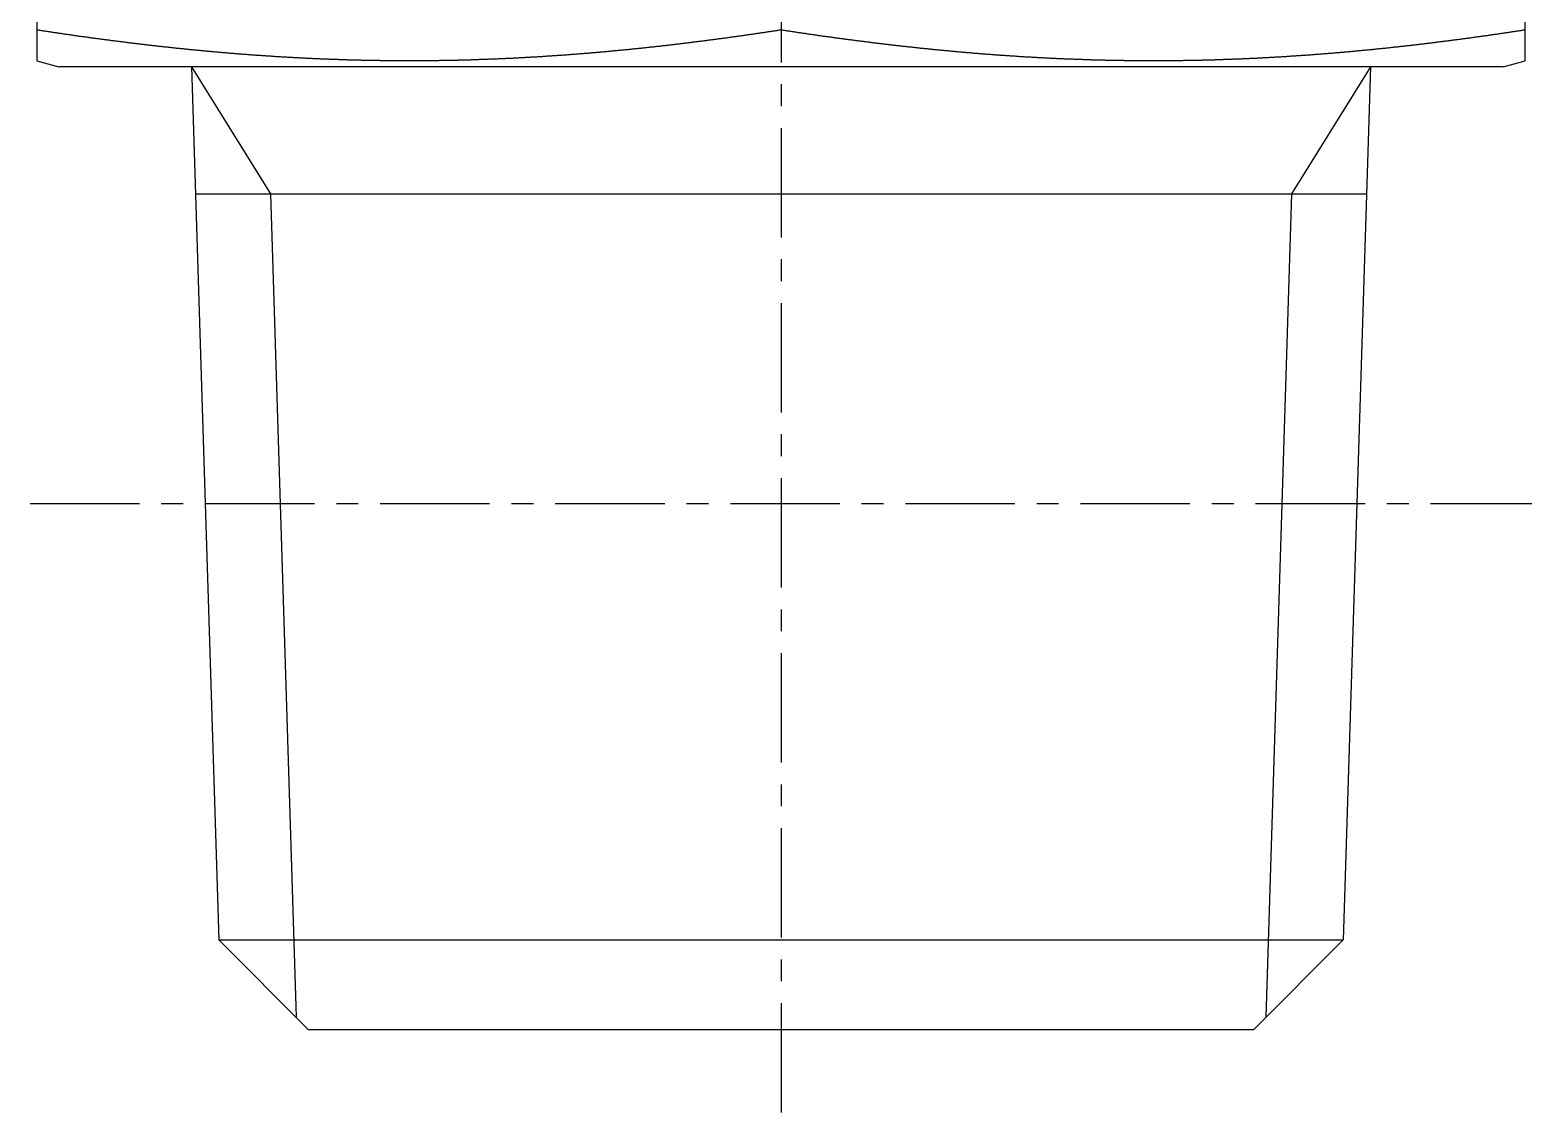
# Model space of a CAD drawing. Extents: x -16 to 106, y -22 to 85.
# Drawn here: x 88 to 105.16, y -2.34 to 10.08 of the extents above; entities that cross this region are included whole.
import ezdxf

# ---------------------------------------------------------------- set-up
doc = ezdxf.new("R2010")
doc.units = 0
doc.linetypes.add('CENTER', pattern=[2, 1.25, -0.25, 0.25, -0.25])
doc.layers.get('0').update_dxf_attribs({"linetype": 'CONTINUOUS'})
doc.layers.add('CENTER', color=1, linetype='CENTER')

msp = doc.modelspace()

# ---------------------------------------------------------------- linework, layer by layer
at = {"color": 7, "linetype": 'CONTINUOUS'}
for p, q in [((88.079, 15.595), (88.079, 9.729)), ((105.079, 9.729), (105.079, 15.595)), ((88.079, 9.729), (88.329, 9.662)), ((104.829, 9.662), (88.329, 9.662)), ((89.844, 9.662), (90.156, -0.315)), ((103.313, 9.662), (103.001, -0.315)), ((104.829, 9.662), (105.079, 9.729)), ((89.89, 8.208), (103.268, 8.208)), ((90.156, -0.315), (103.001, -0.315)), ((91.179, -1.338), (90.156, -0.315)), ((101.979, -1.338), (103.001, -0.315)), ((91.179, -1.338), (101.979, -1.338))]:
    msp.add_line(p, q, dxfattribs=at)
at = {"color": 3, "linetype": 'CONTINUOUS'}
for p, q in [((89.844, 9.662), (90.746, 8.208)), ((103.313, 9.662), (102.412, 8.208)), ((90.746, 8.208), (91.04, -1.199)), ((102.412, 8.208), (102.118, -1.199))]:
    msp.add_line(p, q, dxfattribs=at)
at = {"color": 7}
for points in [[(96.579, 10.081, 0), (96.568, 10.08, 0), (96.558, 10.078, 0), (96.547, 10.076, 0), (96.537, 10.075, 0), (96.526, 10.073, 0), (96.515, 10.072, 0), (96.505, 10.07, 0), (96.494, 10.069, 0), (96.484, 10.067, 0), (96.473, 10.065, 0), (96.463, 10.064, 0), (96.452, 10.062, 0), (96.441, 10.06, 0), (96.431, 10.059, 0), (96.42, 10.057, 0), (96.41, 10.056, 0), (96.399, 10.054, 0), (96.389, 10.053, 0), (96.378, 10.051, 0), (96.367, 10.049, 0), (96.357, 10.048, 0), (96.346, 10.046, 0), (96.336, 10.045, 0), (96.325, 10.043, 0), (96.315, 10.041, 0), (96.304, 10.04, 0), (96.293, 10.038, 0), (96.283, 10.037, 0), (96.272, 10.035, 0), (96.262, 10.034, 0), (96.251, 10.032, 0), (96.241, 10.031, 0), (96.23, 10.029, 0), (96.219, 10.028, 0), (96.209, 10.026, 0), (96.198, 10.025, 0), (96.188, 10.023, 0), (96.177, 10.022, 0), (96.166, 10.02, 0), (96.156, 10.018, 0), (96.145, 10.017, 0), (96.135, 10.015, 0), (96.124, 10.014, 0), (96.114, 10.012, 0), (96.103, 10.011, 0), (96.093, 10.01, 0), (96.082, 10.008, 0), (96.071, 10.007, 0), (96.061, 10.005, 0), (96.05, 10.004, 0), (96.04, 10.002, 0), (96.029, 10.001, 0), (96.018, 9.999, 0), (96.008, 9.998, 0), (95.997, 9.996, 0), (95.987, 9.995, 0), (95.976, 9.993, 0), (95.966, 9.992, 0), (95.955, 9.99, 0), (95.944, 9.989, 0), (95.934, 9.988, 0), (95.923, 9.986, 0), (95.912, 9.985, 0), (95.902, 9.983, 0), (95.891, 9.982, 0), (95.881, 9.98, 0), (95.87, 9.979, 0), (95.86, 9.978, 0), (95.849, 9.976, 0), (95.838, 9.975, 0), (95.828, 9.973, 0), (95.817, 9.972, 0), (95.807, 9.971, 0), (95.796, 9.969, 0), (95.785, 9.968, 0), (95.775, 9.966, 0), (95.764, 9.965, 0), (95.754, 9.964, 0), (95.743, 9.962, 0), (95.733, 9.961, 0), (95.722, 9.959, 0), (95.711, 9.958, 0), (95.701, 9.957, 0), (95.69, 9.955, 0), (95.68, 9.954, 0), (95.669, 9.953, 0), (95.658, 9.951, 0), (95.648, 9.95, 0), (95.637, 9.949, 0), (95.626, 9.947, 0), (95.616, 9.946, 0), (95.605, 9.945, 0), (95.595, 9.943, 0), (95.584, 9.942, 0), (95.573, 9.941, 0), (95.563, 9.939, 0), (95.552, 9.938, 0), (95.542, 9.937, 0), (95.531, 9.935, 0), (95.52, 9.934, 0), (95.51, 9.933, 0), (95.499, 9.931, 0), (95.489, 9.93, 0), (95.478, 9.929, 0), (95.467, 9.928, 0), (95.457, 9.926, 0), (95.446, 9.925, 0), (95.436, 9.924, 0), (95.425, 9.922, 0), (95.414, 9.921, 0), (95.404, 9.92, 0), (95.393, 9.919, 0), (95.382, 9.917, 0), (95.372, 9.916, 0), (95.361, 9.915, 0), (95.351, 9.914, 0), (95.34, 9.912, 0), (95.329, 9.911, 0), (95.319, 9.91, 0), (95.308, 9.909, 0), (95.298, 9.907, 0), (95.287, 9.906, 0), (95.276, 9.905, 0), (95.266, 9.904, 0), (95.255, 9.902, 0), (95.245, 9.901, 0), (95.234, 9.9, 0), (95.223, 9.899, 0), (95.213, 9.898, 0), (95.202, 9.896, 0), (95.192, 9.895, 0), (95.181, 9.894, 0), (95.17, 9.893, 0), (95.16, 9.892, 0), (95.149, 9.891, 0), (95.138, 9.889, 0), (95.128, 9.888, 0), (95.117, 9.887, 0), (95.106, 9.886, 0), (95.096, 9.885, 0), (95.085, 9.884, 0), (95.075, 9.882, 0), (95.064, 9.881, 0), (95.053, 9.88, 0), (95.043, 9.879, 0), (95.032, 9.878, 0), (95.022, 9.877, 0), (95.011, 9.876, 0), (95, 9.874, 0), (94.99, 9.873, 0), (94.979, 9.872, 0), (94.968, 9.871, 0), (94.958, 9.87, 0), (94.947, 9.869, 0), (94.936, 9.868, 0), (94.926, 9.867, 0), (94.915, 9.866, 0), (94.905, 9.865, 0), (94.894, 9.863, 0), (94.883, 9.862, 0), (94.873, 9.861, 0), (94.862, 9.86, 0), (94.852, 9.859, 0), (94.841, 9.858, 0), (94.83, 9.857, 0), (94.82, 9.856, 0), (94.809, 9.855, 0), (94.798, 9.854, 0), (94.788, 9.853, 0), (94.777, 9.852, 0), (94.766, 9.851, 0), (94.756, 9.85, 0), (94.745, 9.849, 0), (94.734, 9.848, 0), (94.724, 9.847, 0), (94.713, 9.846, 0), (94.703, 9.845, 0), (94.692, 9.844, 0), (94.681, 9.843, 0), (94.671, 9.842, 0), (94.66, 9.841, 0), (94.649, 9.84, 0), (94.639, 9.839, 0), (94.628, 9.838, 0), (94.617, 9.837, 0), (94.607, 9.836, 0), (94.596, 9.835, 0), (94.585, 9.834, 0), (94.575, 9.833, 0), (94.564, 9.832, 0), (94.554, 9.831, 0), (94.543, 9.83, 0), (94.532, 9.829, 0), (94.522, 9.828, 0), (94.511, 9.827, 0), (94.5, 9.826, 0), (94.49, 9.825, 0), (94.479, 9.824, 0), (94.468, 9.823, 0), (94.458, 9.822, 0), (94.447, 9.822, 0), (94.436, 9.821, 0), (94.426, 9.82, 0), (94.415, 9.819, 0), (94.405, 9.818, 0), (94.394, 9.817, 0), (94.383, 9.816, 0), (94.373, 9.815, 0), (94.362, 9.814, 0), (94.351, 9.814, 0), (94.341, 9.813, 0), (94.33, 9.812, 0), (94.319, 9.811, 0), (94.309, 9.81, 0), (94.298, 9.809, 0), (94.287, 9.808, 0), (94.277, 9.808, 0), (94.266, 9.807, 0), (94.255, 9.806, 0), (94.245, 9.805, 0), (94.234, 9.804, 0), (94.224, 9.803, 0), (94.213, 9.803, 0), (94.202, 9.802, 0), (94.192, 9.801, 0), (94.181, 9.8, 0), (94.17, 9.799, 0), (94.16, 9.799, 0), (94.149, 9.798, 0), (94.138, 9.797, 0), (94.128, 9.796, 0), (94.117, 9.795, 0), (94.106, 9.795, 0), (94.096, 9.794, 0), (94.085, 9.793, 0), (94.074, 9.792, 0), (94.064, 9.792, 0), (94.053, 9.791, 0), (94.042, 9.79, 0), (94.032, 9.789, 0), (94.021, 9.789, 0), (94.01, 9.788, 0), (94, 9.787, 0), (93.989, 9.786, 0), (93.978, 9.786, 0), (93.968, 9.785, 0), (93.957, 9.784, 0), (93.946, 9.783, 0), (93.936, 9.783, 0), (93.925, 9.782, 0), (93.914, 9.781, 0), (93.904, 9.781, 0), (93.893, 9.78, 0), (93.882, 9.779, 0), (93.872, 9.779, 0), (93.861, 9.778, 0), (93.85, 9.777, 0), (93.84, 9.777, 0), (93.829, 9.776, 0), (93.818, 9.775, 0), (93.808, 9.775, 0), (93.797, 9.774, 0), (93.786, 9.773, 0), (93.776, 9.773, 0), (93.765, 9.772, 0), (93.754, 9.771, 0), (93.744, 9.771, 0), (93.733, 9.77, 0), (93.722, 9.77, 0), (93.712, 9.769, 0), (93.701, 9.768, 0), (93.69, 9.768, 0), (93.68, 9.767, 0), (93.669, 9.767, 0), (93.658, 9.766, 0), (93.648, 9.765, 0), (93.637, 9.765, 0), (93.626, 9.764, 0), (93.616, 9.764, 0), (93.605, 9.763, 0), (93.594, 9.763, 0), (93.584, 9.762, 0), (93.573, 9.761, 0), (93.562, 9.761, 0), (93.552, 9.76, 0), (93.541, 9.76, 0), (93.53, 9.759, 0), (93.52, 9.759, 0), (93.509, 9.758, 0), (93.498, 9.758, 0), (93.488, 9.757, 0), (93.477, 9.757, 0), (93.466, 9.756, 0), (93.456, 9.756, 0), (93.445, 9.755, 0), (93.434, 9.755, 0), (93.424, 9.754, 0), (93.413, 9.754, 0), (93.402, 9.753, 0), (93.392, 9.753, 0), (93.381, 9.752, 0), (93.37, 9.752, 0), (93.36, 9.751, 0), (93.349, 9.751, 0), (93.338, 9.75, 0), (93.328, 9.75, 0), (93.317, 9.75, 0), (93.306, 9.749, 0), (93.296, 9.749, 0), (93.285, 9.748, 0), (93.274, 9.748, 0), (93.263, 9.747, 0), (93.253, 9.747, 0), (93.242, 9.747, 0), (93.231, 9.746, 0), (93.221, 9.746, 0), (93.21, 9.745, 0), (93.199, 9.745, 0), (93.189, 9.745, 0), (93.178, 9.744, 0), (93.167, 9.744, 0), (93.157, 9.743, 0), (93.146, 9.743, 0), (93.135, 9.743, 0), (93.125, 9.742, 0), (93.114, 9.742, 0), (93.103, 9.742, 0), (93.093, 9.741, 0), (93.082, 9.741, 0), (93.071, 9.741, 0), (93.061, 9.74, 0), (93.05, 9.74, 0), (93.039, 9.74, 0), (93.028, 9.739, 0), (93.018, 9.739, 0), (93.007, 9.739, 0), (92.996, 9.738, 0), (92.986, 9.738, 0), (92.975, 9.738, 0), (92.964, 9.738, 0), (92.954, 9.737, 0), (92.943, 9.737, 0), (92.932, 9.737, 0), (92.922, 9.736, 0), (92.911, 9.736, 0), (92.9, 9.736, 0), (92.89, 9.736, 0), (92.879, 9.735, 0), (92.868, 9.735, 0), (92.858, 9.735, 0), (92.847, 9.735, 0), (92.836, 9.735, 0), (92.826, 9.734, 0), (92.815, 9.734, 0), (92.804, 9.734, 0), (92.793, 9.734, 0), (92.783, 9.733, 0), (92.772, 9.733, 0), (92.761, 9.733, 0), (92.751, 9.733, 0), (92.74, 9.733, 0), (92.729, 9.732, 0), (92.719, 9.732, 0), (92.708, 9.732, 0), (92.697, 9.732, 0), (92.687, 9.732, 0), (92.676, 9.732, 0), (92.665, 9.731, 0), (92.655, 9.731, 0), (92.644, 9.731, 0), (92.633, 9.731, 0), (92.623, 9.731, 0), (92.612, 9.731, 0), (92.601, 9.731, 0), (92.591, 9.731, 0), (92.58, 9.73, 0), (92.569, 9.73, 0), (92.558, 9.73, 0), (92.548, 9.73, 0), (92.537, 9.73, 0), (92.526, 9.73, 0), (92.516, 9.73, 0), (92.505, 9.73, 0), (92.494, 9.73, 0), (92.484, 9.73, 0), (92.473, 9.73, 0), (92.462, 9.729, 0), (92.452, 9.729, 0), (92.441, 9.729, 0), (92.43, 9.729, 0), (92.42, 9.729, 0), (92.409, 9.729, 0), (92.398, 9.729, 0), (92.388, 9.729, 0), (92.377, 9.729, 0), (92.366, 9.729, 0), (92.355, 9.729, 0), (92.345, 9.729, 0), (92.334, 9.729, 0), (92.323, 9.729, 0), (92.313, 9.729, 0), (92.302, 9.729, 0), (92.291, 9.729, 0), (92.281, 9.729, 0), (92.27, 9.729, 0), (92.259, 9.729, 0), (92.249, 9.729, 0), (92.238, 9.729, 0), (92.227, 9.729, 0), (92.216, 9.729, 0), (92.206, 9.729, 0), (92.195, 9.73, 0), (92.184, 9.73, 0), (92.174, 9.73, 0), (92.163, 9.73, 0), (92.152, 9.73, 0), (92.142, 9.73, 0), (92.131, 9.73, 0), (92.12, 9.73, 0), (92.11, 9.73, 0), (92.099, 9.73, 0), (92.088, 9.73, 0), (92.078, 9.73, 0), (92.067, 9.731, 0), (92.056, 9.731, 0), (92.046, 9.731, 0), (92.035, 9.731, 0), (92.024, 9.731, 0), (92.013, 9.731, 0), (92.003, 9.731, 0), (91.992, 9.732, 0), (91.981, 9.732, 0), (91.971, 9.732, 0), (91.96, 9.732, 0), (91.949, 9.732, 0), (91.939, 9.732, 0), (91.928, 9.733, 0), (91.917, 9.733, 0), (91.907, 9.733, 0), (91.896, 9.733, 0), (91.885, 9.733, 0), (91.875, 9.733, 0), (91.864, 9.734, 0), (91.853, 9.734, 0), (91.843, 9.734, 0), (91.832, 9.734, 0), (91.821, 9.735, 0), (91.811, 9.735, 0), (91.8, 9.735, 0), (91.789, 9.735, 0), (91.778, 9.736, 0), (91.768, 9.736, 0), (91.757, 9.736, 0), (91.746, 9.736, 0), (91.736, 9.737, 0), (91.725, 9.737, 0), (91.714, 9.737, 0), (91.704, 9.737, 0), (91.693, 9.738, 0), (91.682, 9.738, 0), (91.672, 9.738, 0), (91.661, 9.739, 0), (91.65, 9.739, 0), (91.64, 9.739, 0), (91.629, 9.739, 0), (91.618, 9.74, 0), (91.608, 9.74, 0), (91.597, 9.74, 0), (91.586, 9.741, 0), (91.576, 9.741, 0), (91.565, 9.741, 0), (91.554, 9.742, 0), (91.543, 9.742, 0), (91.533, 9.742, 0), (91.522, 9.743, 0), (91.511, 9.743, 0), (91.501, 9.744, 0), (91.49, 9.744, 0), (91.479, 9.744, 0), (91.469, 9.745, 0), (91.458, 9.745, 0), (91.447, 9.745, 0), (91.437, 9.746, 0), (91.426, 9.746, 0), (91.415, 9.747, 0), (91.405, 9.747, 0), (91.394, 9.747, 0), (91.383, 9.748, 0), (91.373, 9.748, 0), (91.362, 9.749, 0), (91.351, 9.749, 0), (91.341, 9.75, 0), (91.33, 9.75, 0), (91.319, 9.75, 0), (91.309, 9.751, 0), (91.298, 9.751, 0), (91.287, 9.752, 0), (91.276, 9.752, 0), (91.266, 9.753, 0), (91.255, 9.753, 0), (91.245, 9.754, 0), (91.234, 9.754, 0), (91.223, 9.755, 0), (91.213, 9.755, 0), (91.202, 9.756, 0), (91.191, 9.756, 0), (91.18, 9.757, 0), (91.17, 9.757, 0), (91.159, 9.758, 0), (91.148, 9.758, 0), (91.138, 9.759, 0), (91.127, 9.759, 0), (91.116, 9.76, 0), (91.106, 9.76, 0), (91.095, 9.761, 0), (91.084, 9.761, 0), (91.074, 9.762, 0), (91.063, 9.763, 0), (91.052, 9.763, 0), (91.042, 9.764, 0), (91.031, 9.764, 0), (91.02, 9.765, 0), (91.01, 9.765, 0), (90.999, 9.766, 0), (90.988, 9.767, 0), (90.978, 9.767, 0), (90.967, 9.768, 0), (90.956, 9.768, 0), (90.946, 9.769, 0), (90.935, 9.77, 0), (90.924, 9.77, 0), (90.914, 9.771, 0), (90.903, 9.771, 0), (90.892, 9.772, 0), (90.882, 9.773, 0), (90.871, 9.773, 0), (90.86, 9.774, 0), (90.85, 9.775, 0), (90.839, 9.775, 0), (90.828, 9.776, 0), (90.818, 9.777, 0), (90.807, 9.777, 0), (90.796, 9.778, 0), (90.786, 9.779, 0), (90.775, 9.779, 0), (90.764, 9.78, 0), (90.754, 9.781, 0), (90.743, 9.781, 0), (90.732, 9.782, 0), (90.722, 9.783, 0), (90.711, 9.783, 0), (90.7, 9.784, 0), (90.69, 9.785, 0), (90.679, 9.786, 0), (90.668, 9.786, 0), (90.658, 9.787, 0), (90.647, 9.788, 0), (90.636, 9.789, 0), (90.626, 9.789, 0), (90.615, 9.79, 0), (90.605, 9.791, 0), (90.594, 9.791, 0), (90.583, 9.792, 0), (90.573, 9.793, 0), (90.562, 9.794, 0), (90.551, 9.795, 0), (90.54, 9.795, 0), (90.53, 9.796, 0), (90.519, 9.797, 0), (90.509, 9.798, 0), (90.498, 9.798, 0), (90.487, 9.799, 0), (90.477, 9.8, 0), (90.466, 9.801, 0), (90.455, 9.802, 0), (90.445, 9.803, 0), (90.434, 9.803, 0), (90.423, 9.804, 0), (90.413, 9.805, 0), (90.402, 9.806, 0), (90.391, 9.807, 0), (90.381, 9.807, 0), (90.37, 9.808, 0), (90.359, 9.809, 0), (90.349, 9.81, 0), (90.338, 9.811, 0), (90.328, 9.812, 0), (90.317, 9.813, 0), (90.306, 9.814, 0), (90.296, 9.814, 0), (90.285, 9.815, 0), (90.274, 9.816, 0), (90.264, 9.817, 0), (90.253, 9.818, 0), (90.242, 9.819, 0), (90.232, 9.82, 0), (90.221, 9.821, 0), (90.21, 9.822, 0), (90.2, 9.822, 0), (90.189, 9.823, 0), (90.178, 9.824, 0), (90.168, 9.825, 0), (90.157, 9.826, 0), (90.146, 9.827, 0), (90.136, 9.828, 0), (90.125, 9.829, 0), (90.115, 9.83, 0), (90.104, 9.831, 0), (90.093, 9.832, 0), (90.083, 9.833, 0), (90.072, 9.834, 0), (90.061, 9.835, 0), (90.051, 9.836, 0), (90.04, 9.837, 0), (90.029, 9.838, 0), (90.019, 9.839, 0), (90.008, 9.84, 0), (89.998, 9.841, 0), (89.987, 9.842, 0), (89.976, 9.843, 0), (89.966, 9.844, 0), (89.955, 9.845, 0), (89.944, 9.846, 0), (89.934, 9.847, 0), (89.923, 9.848, 0), (89.912, 9.849, 0), (89.902, 9.85, 0), (89.891, 9.851, 0), (89.88, 9.852, 0), (89.87, 9.853, 0), (89.859, 9.854, 0), (89.849, 9.855, 0), (89.838, 9.856, 0), (89.827, 9.857, 0), (89.817, 9.858, 0), (89.806, 9.859, 0), (89.795, 9.86, 0), (89.785, 9.861, 0), (89.774, 9.862, 0), (89.763, 9.863, 0), (89.753, 9.865, 0), (89.742, 9.866, 0), (89.732, 9.867, 0), (89.721, 9.868, 0), (89.71, 9.869, 0), (89.7, 9.87, 0), (89.689, 9.871, 0), (89.678, 9.872, 0), (89.668, 9.873, 0), (89.657, 9.874, 0), (89.647, 9.876, 0), (89.636, 9.877, 0), (89.625, 9.878, 0), (89.615, 9.879, 0), (89.604, 9.88, 0), (89.594, 9.881, 0), (89.583, 9.882, 0), (89.572, 9.884, 0), (89.562, 9.885, 0), (89.551, 9.886, 0), (89.54, 9.887, 0), (89.53, 9.888, 0), (89.519, 9.889, 0), (89.508, 9.891, 0), (89.498, 9.892, 0), (89.487, 9.893, 0), (89.477, 9.894, 0), (89.466, 9.895, 0), (89.455, 9.896, 0), (89.445, 9.898, 0), (89.434, 9.899, 0), (89.424, 9.9, 0), (89.413, 9.901, 0), (89.402, 9.902, 0), (89.392, 9.904, 0), (89.381, 9.905, 0), (89.37, 9.906, 0), (89.36, 9.907, 0), (89.349, 9.909, 0), (89.339, 9.91, 0), (89.328, 9.911, 0), (89.317, 9.912, 0), (89.307, 9.914, 0), (89.296, 9.915, 0), (89.285, 9.916, 0), (89.275, 9.917, 0), (89.264, 9.919, 0), (89.254, 9.92, 0), (89.243, 9.921, 0), (89.233, 9.922, 0), (89.222, 9.924, 0), (89.211, 9.925, 0), (89.201, 9.926, 0), (89.19, 9.927, 0), (89.179, 9.929, 0), (89.169, 9.93, 0), (89.158, 9.931, 0), (89.148, 9.933, 0), (89.137, 9.934, 0), (89.126, 9.935, 0), (89.116, 9.937, 0), (89.105, 9.938, 0), (89.095, 9.939, 0), (89.084, 9.941, 0), (89.073, 9.942, 0), (89.063, 9.943, 0), (89.052, 9.945, 0), (89.042, 9.946, 0), (89.031, 9.947, 0), (89.02, 9.949, 0), (89.01, 9.95, 0), (88.999, 9.951, 0), (88.989, 9.953, 0), (88.978, 9.954, 0), (88.967, 9.955, 0), (88.957, 9.957, 0), (88.946, 9.958, 0), (88.936, 9.959, 0), (88.925, 9.961, 0), (88.914, 9.962, 0), (88.904, 9.964, 0), (88.893, 9.965, 0), (88.883, 9.966, 0), (88.872, 9.968, 0), (88.861, 9.969, 0), (88.851, 9.971, 0), (88.84, 9.972, 0), (88.83, 9.973, 0), (88.819, 9.975, 0), (88.808, 9.976, 0), (88.798, 9.978, 0), (88.787, 9.979, 0), (88.777, 9.98, 0), (88.766, 9.982, 0), (88.755, 9.983, 0), (88.745, 9.985, 0), (88.734, 9.986, 0), (88.724, 9.988, 0), (88.713, 9.989, 0), (88.703, 9.99, 0), (88.692, 9.992, 0), (88.681, 9.993, 0), (88.671, 9.995, 0), (88.66, 9.996, 0), (88.65, 9.998, 0), (88.639, 9.999, 0), (88.629, 10.001, 0), (88.618, 10.002, 0), (88.607, 10.004, 0), (88.597, 10.005, 0), (88.586, 10.007, 0), (88.576, 10.008, 0), (88.565, 10.009, 0), (88.554, 10.011, 0), (88.544, 10.012, 0), (88.533, 10.014, 0), (88.523, 10.015, 0), (88.512, 10.017, 0), (88.501, 10.018, 0), (88.491, 10.02, 0), (88.48, 10.022, 0), (88.47, 10.023, 0), (88.459, 10.025, 0), (88.449, 10.026, 0), (88.438, 10.028, 0), (88.427, 10.029, 0), (88.417, 10.031, 0), (88.406, 10.032, 0), (88.396, 10.034, 0), (88.385, 10.035, 0), (88.375, 10.037, 0), (88.364, 10.038, 0), (88.353, 10.04, 0), (88.343, 10.041, 0), (88.332, 10.043, 0), (88.322, 10.045, 0), (88.311, 10.046, 0), (88.301, 10.048, 0), (88.29, 10.049, 0), (88.279, 10.051, 0), (88.269, 10.053, 0), (88.258, 10.054, 0), (88.248, 10.056, 0), (88.237, 10.057, 0), (88.227, 10.059, 0), (88.216, 10.06, 0), (88.206, 10.062, 0), (88.195, 10.064, 0), (88.184, 10.065, 0), (88.174, 10.067, 0), (88.163, 10.068, 0), (88.153, 10.07, 0), (88.142, 10.072, 0), (88.132, 10.073, 0), (88.121, 10.075, 0), (88.11, 10.076, 0), (88.1, 10.078, 0), (88.089, 10.08, 0), (88.079, 10.081, 0)], [(105.079, 10.081, 0), (105.068, 10.08, 0), (105.058, 10.078, 0), (105.047, 10.076, 0), (105.036, 10.075, 0), (105.026, 10.073, 0), (105.015, 10.072, 0), (105.005, 10.07, 0), (104.994, 10.069, 0), (104.984, 10.067, 0), (104.973, 10.065, 0), (104.963, 10.064, 0), (104.952, 10.062, 0), (104.941, 10.06, 0), (104.931, 10.059, 0), (104.92, 10.057, 0), (104.91, 10.056, 0), (104.899, 10.054, 0), (104.889, 10.053, 0), (104.878, 10.051, 0), (104.867, 10.049, 0), (104.857, 10.048, 0), (104.846, 10.046, 0), (104.836, 10.045, 0), (104.825, 10.043, 0), (104.815, 10.041, 0), (104.804, 10.04, 0), (104.793, 10.038, 0), (104.783, 10.037, 0), (104.772, 10.035, 0), (104.762, 10.034, 0), (104.751, 10.032, 0), (104.741, 10.031, 0), (104.73, 10.029, 0), (104.719, 10.028, 0), (104.709, 10.026, 0), (104.698, 10.025, 0), (104.688, 10.023, 0), (104.677, 10.022, 0), (104.667, 10.02, 0), (104.656, 10.018, 0), (104.645, 10.017, 0), (104.635, 10.015, 0), (104.624, 10.014, 0), (104.614, 10.012, 0), (104.603, 10.011, 0), (104.592, 10.01, 0), (104.582, 10.008, 0), (104.571, 10.007, 0), (104.561, 10.005, 0), (104.55, 10.004, 0), (104.54, 10.002, 0), (104.529, 10.001, 0), (104.518, 9.999, 0), (104.508, 9.998, 0), (104.497, 9.996, 0), (104.487, 9.995, 0), (104.476, 9.993, 0), (104.465, 9.992, 0), (104.455, 9.99, 0), (104.444, 9.989, 0), (104.434, 9.988, 0), (104.423, 9.986, 0), (104.413, 9.985, 0), (104.402, 9.983, 0), (104.391, 9.982, 0), (104.381, 9.98, 0), (104.37, 9.979, 0), (104.36, 9.978, 0), (104.349, 9.976, 0), (104.338, 9.975, 0), (104.328, 9.973, 0), (104.317, 9.972, 0), (104.307, 9.971, 0), (104.296, 9.969, 0), (104.285, 9.968, 0), (104.275, 9.966, 0), (104.264, 9.965, 0), (104.254, 9.964, 0), (104.243, 9.962, 0), (104.232, 9.961, 0), (104.222, 9.959, 0), (104.211, 9.958, 0), (104.201, 9.957, 0), (104.19, 9.955, 0), (104.179, 9.954, 0), (104.169, 9.953, 0), (104.158, 9.951, 0), (104.148, 9.95, 0), (104.137, 9.949, 0), (104.126, 9.947, 0), (104.116, 9.946, 0), (104.105, 9.945, 0), (104.095, 9.943, 0), (104.084, 9.942, 0), (104.073, 9.941, 0), (104.063, 9.939, 0), (104.052, 9.938, 0), (104.042, 9.937, 0), (104.031, 9.935, 0), (104.02, 9.934, 0), (104.01, 9.933, 0), (103.999, 9.931, 0), (103.989, 9.93, 0), (103.978, 9.929, 0), (103.967, 9.928, 0), (103.957, 9.926, 0), (103.946, 9.925, 0), (103.936, 9.924, 0), (103.925, 9.922, 0), (103.914, 9.921, 0), (103.904, 9.92, 0), (103.893, 9.919, 0), (103.883, 9.917, 0), (103.872, 9.916, 0), (103.861, 9.915, 0), (103.851, 9.914, 0), (103.84, 9.912, 0), (103.829, 9.911, 0), (103.819, 9.91, 0), (103.808, 9.909, 0), (103.798, 9.907, 0), (103.787, 9.906, 0), (103.776, 9.905, 0), (103.766, 9.904, 0), (103.755, 9.902, 0), (103.745, 9.901, 0), (103.734, 9.9, 0), (103.723, 9.899, 0), (103.713, 9.898, 0), (103.702, 9.896, 0), (103.691, 9.895, 0), (103.681, 9.894, 0), (103.67, 9.893, 0), (103.66, 9.892, 0), (103.649, 9.891, 0), (103.638, 9.889, 0), (103.628, 9.888, 0), (103.617, 9.887, 0), (103.607, 9.886, 0), (103.596, 9.885, 0), (103.585, 9.884, 0), (103.575, 9.882, 0), (103.564, 9.881, 0), (103.553, 9.88, 0), (103.543, 9.879, 0), (103.532, 9.878, 0), (103.522, 9.877, 0), (103.511, 9.876, 0), (103.5, 9.874, 0), (103.49, 9.873, 0), (103.479, 9.872, 0), (103.468, 9.871, 0), (103.458, 9.87, 0), (103.447, 9.869, 0), (103.436, 9.868, 0), (103.426, 9.867, 0), (103.415, 9.866, 0), (103.405, 9.865, 0), (103.394, 9.863, 0), (103.383, 9.862, 0), (103.373, 9.861, 0), (103.362, 9.86, 0), (103.351, 9.859, 0), (103.341, 9.858, 0), (103.33, 9.857, 0), (103.32, 9.856, 0), (103.309, 9.855, 0), (103.298, 9.854, 0), (103.288, 9.853, 0), (103.277, 9.852, 0), (103.266, 9.851, 0), (103.256, 9.85, 0), (103.245, 9.849, 0), (103.234, 9.848, 0), (103.224, 9.847, 0), (103.213, 9.846, 0), (103.203, 9.845, 0), (103.192, 9.844, 0), (103.181, 9.843, 0), (103.171, 9.842, 0), (103.16, 9.841, 0), (103.149, 9.84, 0), (103.139, 9.839, 0), (103.128, 9.838, 0), (103.117, 9.837, 0), (103.107, 9.836, 0), (103.096, 9.835, 0), (103.086, 9.834, 0), (103.075, 9.833, 0), (103.064, 9.832, 0), (103.054, 9.831, 0), (103.043, 9.83, 0), (103.032, 9.829, 0), (103.022, 9.828, 0), (103.011, 9.827, 0), (103, 9.826, 0), (102.99, 9.825, 0), (102.979, 9.824, 0), (102.968, 9.823, 0), (102.958, 9.822, 0), (102.947, 9.822, 0), (102.937, 9.821, 0), (102.926, 9.82, 0), (102.915, 9.819, 0), (102.905, 9.818, 0), (102.894, 9.817, 0), (102.883, 9.816, 0), (102.873, 9.815, 0), (102.862, 9.814, 0), (102.851, 9.814, 0), (102.841, 9.813, 0), (102.83, 9.812, 0), (102.819, 9.811, 0), (102.809, 9.81, 0), (102.798, 9.809, 0), (102.787, 9.808, 0), (102.777, 9.808, 0), (102.766, 9.807, 0), (102.755, 9.806, 0), (102.745, 9.805, 0), (102.734, 9.804, 0), (102.723, 9.803, 0), (102.713, 9.803, 0), (102.702, 9.802, 0), (102.692, 9.801, 0), (102.681, 9.8, 0), (102.67, 9.799, 0), (102.66, 9.799, 0), (102.649, 9.798, 0), (102.638, 9.797, 0), (102.628, 9.796, 0), (102.617, 9.795, 0), (102.606, 9.795, 0), (102.596, 9.794, 0), (102.585, 9.793, 0), (102.574, 9.792, 0), (102.564, 9.792, 0), (102.553, 9.791, 0), (102.542, 9.79, 0), (102.532, 9.789, 0), (102.521, 9.789, 0), (102.51, 9.788, 0), (102.5, 9.787, 0), (102.489, 9.786, 0), (102.478, 9.786, 0), (102.468, 9.785, 0), (102.457, 9.784, 0), (102.446, 9.783, 0), (102.436, 9.783, 0), (102.425, 9.782, 0), (102.414, 9.781, 0), (102.404, 9.781, 0), (102.393, 9.78, 0), (102.382, 9.779, 0), (102.372, 9.779, 0), (102.361, 9.778, 0), (102.35, 9.777, 0), (102.34, 9.777, 0), (102.329, 9.776, 0), (102.318, 9.775, 0), (102.308, 9.775, 0), (102.297, 9.774, 0), (102.286, 9.773, 0), (102.276, 9.773, 0), (102.265, 9.772, 0), (102.254, 9.771, 0), (102.244, 9.771, 0), (102.233, 9.77, 0), (102.222, 9.77, 0), (102.212, 9.769, 0), (102.201, 9.768, 0), (102.19, 9.768, 0), (102.18, 9.767, 0), (102.169, 9.767, 0), (102.158, 9.766, 0), (102.148, 9.765, 0), (102.137, 9.765, 0), (102.126, 9.764, 0), (102.116, 9.764, 0), (102.105, 9.763, 0), (102.094, 9.763, 0), (102.084, 9.762, 0), (102.073, 9.761, 0), (102.062, 9.761, 0), (102.052, 9.76, 0), (102.041, 9.76, 0), (102.03, 9.759, 0), (102.02, 9.759, 0), (102.009, 9.758, 0), (101.998, 9.758, 0), (101.988, 9.757, 0), (101.977, 9.757, 0), (101.966, 9.756, 0), (101.956, 9.756, 0), (101.945, 9.755, 0), (101.934, 9.755, 0), (101.924, 9.754, 0), (101.913, 9.754, 0), (101.902, 9.753, 0), (101.892, 9.753, 0), (101.881, 9.752, 0), (101.87, 9.752, 0), (101.86, 9.751, 0), (101.849, 9.751, 0), (101.838, 9.75, 0), (101.828, 9.75, 0), (101.817, 9.75, 0), (101.806, 9.749, 0), (101.796, 9.749, 0), (101.785, 9.748, 0), (101.774, 9.748, 0), (101.763, 9.747, 0), (101.753, 9.747, 0), (101.742, 9.747, 0), (101.731, 9.746, 0), (101.721, 9.746, 0), (101.71, 9.745, 0), (101.699, 9.745, 0), (101.689, 9.745, 0), (101.678, 9.744, 0), (101.667, 9.744, 0), (101.657, 9.743, 0), (101.646, 9.743, 0), (101.635, 9.743, 0), (101.625, 9.742, 0), (101.614, 9.742, 0), (101.603, 9.742, 0), (101.593, 9.741, 0), (101.582, 9.741, 0), (101.571, 9.741, 0), (101.561, 9.74, 0), (101.55, 9.74, 0), (101.539, 9.74, 0), (101.529, 9.739, 0), (101.518, 9.739, 0), (101.507, 9.739, 0), (101.496, 9.738, 0), (101.486, 9.738, 0), (101.475, 9.738, 0), (101.464, 9.738, 0), (101.454, 9.737, 0), (101.443, 9.737, 0), (101.432, 9.737, 0), (101.422, 9.736, 0), (101.411, 9.736, 0), (101.4, 9.736, 0), (101.39, 9.736, 0), (101.379, 9.735, 0), (101.368, 9.735, 0), (101.358, 9.735, 0), (101.347, 9.735, 0), (101.336, 9.735, 0), (101.326, 9.734, 0), (101.315, 9.734, 0), (101.304, 9.734, 0), (101.294, 9.734, 0), (101.283, 9.733, 0), (101.272, 9.733, 0), (101.261, 9.733, 0), (101.251, 9.733, 0), (101.24, 9.733, 0), (101.229, 9.732, 0), (101.219, 9.732, 0), (101.208, 9.732, 0), (101.197, 9.732, 0), (101.187, 9.732, 0), (101.176, 9.732, 0), (101.165, 9.731, 0), (101.155, 9.731, 0), (101.144, 9.731, 0), (101.133, 9.731, 0), (101.123, 9.731, 0), (101.112, 9.731, 0), (101.101, 9.731, 0), (101.091, 9.731, 0), (101.08, 9.73, 0), (101.069, 9.73, 0), (101.058, 9.73, 0), (101.048, 9.73, 0), (101.037, 9.73, 0), (101.026, 9.73, 0), (101.016, 9.73, 0), (101.005, 9.73, 0), (100.994, 9.73, 0), (100.984, 9.73, 0), (100.973, 9.73, 0), (100.962, 9.729, 0), (100.952, 9.729, 0), (100.941, 9.729, 0), (100.93, 9.729, 0), (100.92, 9.729, 0), (100.909, 9.729, 0), (100.898, 9.729, 0), (100.888, 9.729, 0), (100.877, 9.729, 0), (100.866, 9.729, 0), (100.855, 9.729, 0), (100.845, 9.729, 0), (100.834, 9.729, 0), (100.823, 9.729, 0), (100.813, 9.729, 0), (100.802, 9.729, 0), (100.791, 9.729, 0), (100.781, 9.729, 0), (100.77, 9.729, 0), (100.759, 9.729, 0), (100.749, 9.729, 0), (100.738, 9.729, 0), (100.727, 9.729, 0), (100.717, 9.729, 0), (100.706, 9.729, 0), (100.695, 9.73, 0), (100.684, 9.73, 0), (100.674, 9.73, 0), (100.663, 9.73, 0), (100.652, 9.73, 0), (100.642, 9.73, 0), (100.631, 9.73, 0), (100.62, 9.73, 0), (100.61, 9.73, 0), (100.599, 9.73, 0), (100.588, 9.73, 0), (100.578, 9.73, 0), (100.567, 9.731, 0), (100.556, 9.731, 0), (100.546, 9.731, 0), (100.535, 9.731, 0), (100.524, 9.731, 0), (100.514, 9.731, 0), (100.503, 9.731, 0), (100.492, 9.732, 0), (100.481, 9.732, 0), (100.471, 9.732, 0), (100.46, 9.732, 0), (100.449, 9.732, 0), (100.439, 9.732, 0), (100.428, 9.733, 0), (100.417, 9.733, 0), (100.407, 9.733, 0), (100.396, 9.733, 0), (100.385, 9.733, 0), (100.375, 9.733, 0), (100.364, 9.734, 0), (100.353, 9.734, 0), (100.343, 9.734, 0), (100.332, 9.734, 0), (100.321, 9.735, 0), (100.311, 9.735, 0), (100.3, 9.735, 0), (100.289, 9.735, 0), (100.278, 9.736, 0), (100.268, 9.736, 0), (100.257, 9.736, 0), (100.246, 9.736, 0), (100.236, 9.737, 0), (100.225, 9.737, 0), (100.214, 9.737, 0), (100.204, 9.737, 0), (100.193, 9.738, 0), (100.182, 9.738, 0), (100.172, 9.738, 0), (100.161, 9.739, 0), (100.15, 9.739, 0), (100.14, 9.739, 0), (100.129, 9.739, 0), (100.118, 9.74, 0), (100.108, 9.74, 0), (100.097, 9.74, 0), (100.086, 9.741, 0), (100.076, 9.741, 0), (100.065, 9.741, 0), (100.054, 9.742, 0), (100.043, 9.742, 0), (100.033, 9.742, 0), (100.022, 9.743, 0), (100.011, 9.743, 0), (100.001, 9.744, 0), (99.99, 9.744, 0), (99.979, 9.744, 0), (99.969, 9.745, 0), (99.958, 9.745, 0), (99.947, 9.745, 0), (99.937, 9.746, 0), (99.926, 9.746, 0), (99.915, 9.747, 0), (99.905, 9.747, 0), (99.894, 9.747, 0), (99.883, 9.748, 0), (99.873, 9.748, 0), (99.862, 9.749, 0), (99.851, 9.749, 0), (99.841, 9.75, 0), (99.83, 9.75, 0), (99.819, 9.75, 0), (99.809, 9.751, 0), (99.798, 9.751, 0), (99.787, 9.752, 0), (99.776, 9.752, 0), (99.766, 9.753, 0), (99.755, 9.753, 0), (99.745, 9.754, 0), (99.734, 9.754, 0), (99.723, 9.755, 0), (99.713, 9.755, 0), (99.702, 9.756, 0), (99.691, 9.756, 0), (99.68, 9.757, 0), (99.67, 9.757, 0), (99.659, 9.758, 0), (99.648, 9.758, 0), (99.638, 9.759, 0), (99.627, 9.759, 0), (99.616, 9.76, 0), (99.606, 9.76, 0), (99.595, 9.761, 0), (99.584, 9.761, 0), (99.574, 9.762, 0), (99.563, 9.763, 0), (99.552, 9.763, 0), (99.542, 9.764, 0), (99.531, 9.764, 0), (99.52, 9.765, 0), (99.51, 9.765, 0), (99.499, 9.766, 0), (99.488, 9.767, 0), (99.478, 9.767, 0), (99.467, 9.768, 0), (99.456, 9.768, 0), (99.446, 9.769, 0), (99.435, 9.77, 0), (99.424, 9.77, 0), (99.414, 9.771, 0), (99.403, 9.771, 0), (99.392, 9.772, 0), (99.382, 9.773, 0), (99.371, 9.773, 0), (99.36, 9.774, 0), (99.35, 9.775, 0), (99.339, 9.775, 0), (99.328, 9.776, 0), (99.318, 9.777, 0), (99.307, 9.777, 0), (99.296, 9.778, 0), (99.286, 9.779, 0), (99.275, 9.779, 0), (99.264, 9.78, 0), (99.254, 9.781, 0), (99.243, 9.781, 0), (99.232, 9.782, 0), (99.222, 9.783, 0), (99.211, 9.783, 0), (99.2, 9.784, 0), (99.19, 9.785, 0), (99.179, 9.786, 0), (99.168, 9.786, 0), (99.158, 9.787, 0), (99.147, 9.788, 0), (99.136, 9.789, 0), (99.126, 9.789, 0), (99.115, 9.79, 0), (99.105, 9.791, 0), (99.094, 9.791, 0), (99.083, 9.792, 0), (99.073, 9.793, 0), (99.062, 9.794, 0), (99.051, 9.795, 0), (99.04, 9.795, 0), (99.03, 9.796, 0), (99.019, 9.797, 0), (99.009, 9.798, 0), (98.998, 9.798, 0), (98.987, 9.799, 0), (98.977, 9.8, 0), (98.966, 9.801, 0), (98.955, 9.802, 0), (98.945, 9.803, 0), (98.934, 9.803, 0), (98.923, 9.804, 0), (98.913, 9.805, 0), (98.902, 9.806, 0), (98.891, 9.807, 0), (98.881, 9.807, 0), (98.87, 9.808, 0), (98.859, 9.809, 0), (98.849, 9.81, 0), (98.838, 9.811, 0), (98.828, 9.812, 0), (98.817, 9.813, 0), (98.806, 9.814, 0), (98.796, 9.814, 0), (98.785, 9.815, 0), (98.774, 9.816, 0), (98.764, 9.817, 0), (98.753, 9.818, 0), (98.742, 9.819, 0), (98.732, 9.82, 0), (98.721, 9.821, 0), (98.71, 9.822, 0), (98.7, 9.822, 0), (98.689, 9.823, 0), (98.678, 9.824, 0), (98.668, 9.825, 0), (98.657, 9.826, 0), (98.646, 9.827, 0), (98.636, 9.828, 0), (98.625, 9.829, 0), (98.615, 9.83, 0), (98.604, 9.831, 0), (98.593, 9.832, 0), (98.583, 9.833, 0), (98.572, 9.834, 0), (98.561, 9.835, 0), (98.551, 9.836, 0), (98.54, 9.837, 0), (98.529, 9.838, 0), (98.519, 9.839, 0), (98.508, 9.84, 0), (98.498, 9.841, 0), (98.487, 9.842, 0), (98.476, 9.843, 0), (98.466, 9.844, 0), (98.455, 9.845, 0), (98.444, 9.846, 0), (98.434, 9.847, 0), (98.423, 9.848, 0), (98.412, 9.849, 0), (98.402, 9.85, 0), (98.391, 9.851, 0), (98.38, 9.852, 0), (98.37, 9.853, 0), (98.359, 9.854, 0), (98.349, 9.855, 0), (98.338, 9.856, 0), (98.327, 9.857, 0), (98.317, 9.858, 0), (98.306, 9.859, 0), (98.295, 9.86, 0), (98.285, 9.861, 0), (98.274, 9.862, 0), (98.263, 9.863, 0), (98.253, 9.865, 0), (98.242, 9.866, 0), (98.232, 9.867, 0), (98.221, 9.868, 0), (98.21, 9.869, 0), (98.2, 9.87, 0), (98.189, 9.871, 0), (98.178, 9.872, 0), (98.168, 9.873, 0), (98.157, 9.874, 0), (98.147, 9.876, 0), (98.136, 9.877, 0), (98.125, 9.878, 0), (98.115, 9.879, 0), (98.104, 9.88, 0), (98.094, 9.881, 0), (98.083, 9.882, 0), (98.072, 9.884, 0), (98.062, 9.885, 0), (98.051, 9.886, 0), (98.04, 9.887, 0), (98.03, 9.888, 0), (98.019, 9.889, 0), (98.008, 9.891, 0), (97.998, 9.892, 0), (97.987, 9.893, 0), (97.977, 9.894, 0), (97.966, 9.895, 0), (97.955, 9.896, 0), (97.945, 9.898, 0), (97.934, 9.899, 0), (97.924, 9.9, 0), (97.913, 9.901, 0), (97.902, 9.902, 0), (97.892, 9.904, 0), (97.881, 9.905, 0), (97.87, 9.906, 0), (97.86, 9.907, 0), (97.849, 9.909, 0), (97.839, 9.91, 0), (97.828, 9.911, 0), (97.817, 9.912, 0), (97.807, 9.914, 0), (97.796, 9.915, 0), (97.785, 9.916, 0), (97.775, 9.917, 0), (97.764, 9.919, 0), (97.754, 9.92, 0), (97.743, 9.921, 0), (97.733, 9.922, 0), (97.722, 9.924, 0), (97.711, 9.925, 0), (97.701, 9.926, 0), (97.69, 9.927, 0), (97.679, 9.929, 0), (97.669, 9.93, 0), (97.658, 9.931, 0), (97.648, 9.933, 0), (97.637, 9.934, 0), (97.626, 9.935, 0), (97.616, 9.937, 0), (97.605, 9.938, 0), (97.595, 9.939, 0), (97.584, 9.941, 0), (97.573, 9.942, 0), (97.563, 9.943, 0), (97.552, 9.945, 0), (97.542, 9.946, 0), (97.531, 9.947, 0), (97.52, 9.949, 0), (97.51, 9.95, 0), (97.499, 9.951, 0), (97.489, 9.953, 0), (97.478, 9.954, 0), (97.467, 9.955, 0), (97.457, 9.957, 0), (97.446, 9.958, 0), (97.436, 9.959, 0), (97.425, 9.961, 0), (97.414, 9.962, 0), (97.404, 9.964, 0), (97.393, 9.965, 0), (97.383, 9.966, 0), (97.372, 9.968, 0), (97.361, 9.969, 0), (97.351, 9.971, 0), (97.34, 9.972, 0), (97.33, 9.973, 0), (97.319, 9.975, 0), (97.308, 9.976, 0), (97.298, 9.978, 0), (97.287, 9.979, 0), (97.277, 9.98, 0), (97.266, 9.982, 0), (97.255, 9.983, 0), (97.245, 9.985, 0), (97.234, 9.986, 0), (97.224, 9.988, 0), (97.213, 9.989, 0), (97.203, 9.99, 0), (97.192, 9.992, 0), (97.181, 9.993, 0), (97.171, 9.995, 0), (97.16, 9.996, 0), (97.15, 9.998, 0), (97.139, 9.999, 0), (97.129, 10.001, 0), (97.118, 10.002, 0), (97.107, 10.004, 0), (97.097, 10.005, 0), (97.086, 10.007, 0), (97.076, 10.008, 0), (97.065, 10.009, 0), (97.054, 10.011, 0), (97.044, 10.012, 0), (97.033, 10.014, 0), (97.023, 10.015, 0), (97.012, 10.017, 0), (97.001, 10.018, 0), (96.991, 10.02, 0), (96.98, 10.022, 0), (96.97, 10.023, 0), (96.959, 10.025, 0), (96.949, 10.026, 0), (96.938, 10.028, 0), (96.927, 10.029, 0), (96.917, 10.031, 0), (96.906, 10.032, 0), (96.896, 10.034, 0), (96.885, 10.035, 0), (96.875, 10.037, 0), (96.864, 10.038, 0), (96.853, 10.04, 0), (96.843, 10.041, 0), (96.832, 10.043, 0), (96.822, 10.045, 0), (96.811, 10.046, 0), (96.801, 10.048, 0), (96.79, 10.049, 0), (96.779, 10.051, 0), (96.769, 10.053, 0), (96.758, 10.054, 0), (96.748, 10.056, 0), (96.737, 10.057, 0), (96.727, 10.059, 0), (96.716, 10.06, 0), (96.706, 10.062, 0), (96.695, 10.064, 0), (96.684, 10.065, 0), (96.674, 10.067, 0), (96.663, 10.068, 0), (96.653, 10.07, 0), (96.642, 10.072, 0), (96.632, 10.073, 0), (96.621, 10.075, 0), (96.61, 10.076, 0), (96.6, 10.078, 0), (96.589, 10.08, 0), (96.579, 10.081, 0)]]:
    msp.add_polyline3d(points, dxfattribs=at)
at = {"layer": 'CENTER', "color": 1, "linetype": 'CENTER'}
for p, q in [((96.579, 58.962), (96.579, -2.338)), ((88, 4.672), (105.157, 4.672))]:
    msp.add_line(p, q, dxfattribs=at)

doc.saveas('drawing.dxf')
